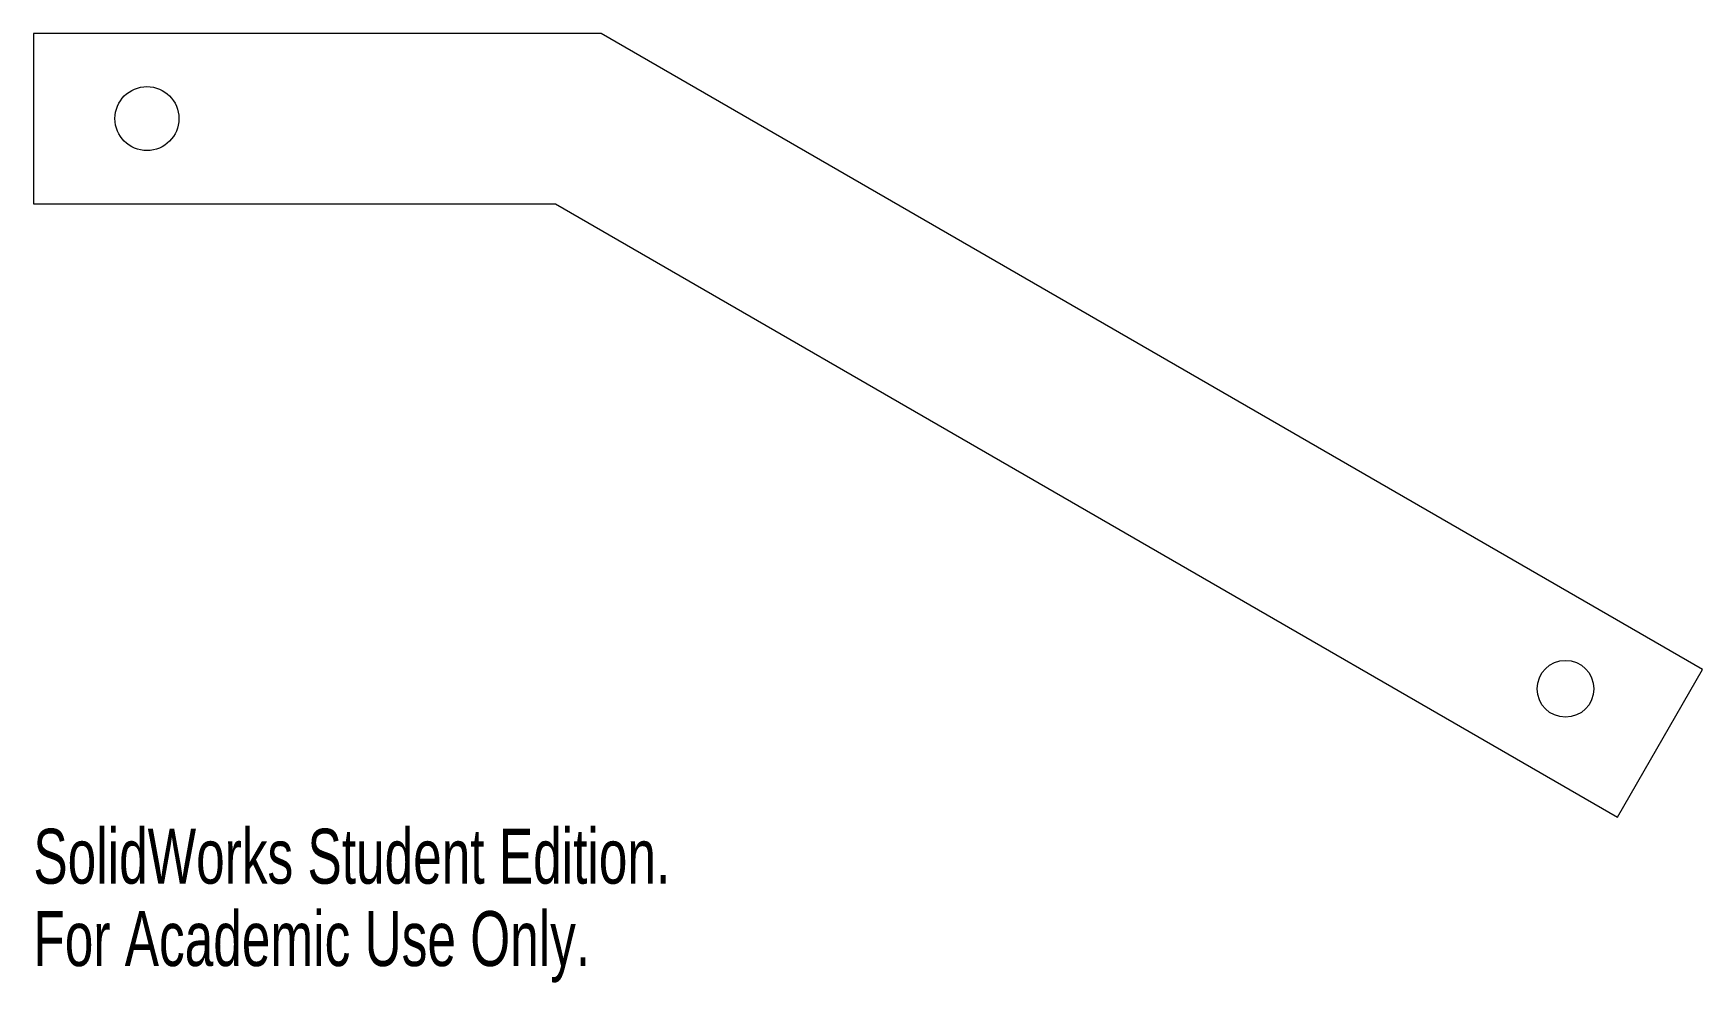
# Model space of a CAD drawing. Header units: millimetres. Extents: x 0 to 147, y -84 to 0.
import ezdxf

# ---------------------------------------------------------------- set-up
doc = ezdxf.new("R2010")
doc.units = ezdxf.units.MM
doc.styles.add('SLDTEXTSTYLE0', font='TXT', dxfattribs={"width": 0.7})

msp = doc.modelspace()

# ---------------------------------------------------------------- linework, layer by layer
at = {"color": 7, "linetype": 'Continuous', "lineweight": 15}
for p, q in [((50, 0), (0, 0)), ((0, 0), (0, -15)), ((146.99, -56), (50, 0)), ((0, -15), (45.98, -15)), ((45.98, -15), (139.49, -68.99)), ((139.49, -68.99), (146.99, -56))]:
    msp.add_line(p, q, dxfattribs=at)
for centre, radius in [((10, -7.5), 2.82), ((134.92, -57.69), 2.5)]:
    msp.add_circle(centre, radius, dxfattribs=at)

# ---------------------------------------------------------------- texts
at = {"color": 7, "linetype": 'Continuous', "char_height": 4.8336, "attachment_point": 1, "style": 'SLDTEXTSTYLE0'}
for s, insert in [('SolidWorks Student Edition.', (0, -70.01)), ('For Academic Use Only.', (0, -77.26))]:
    msp.add_mtext(s, dxfattribs=dict(at, insert=insert))

doc.saveas('drawing.dxf')
